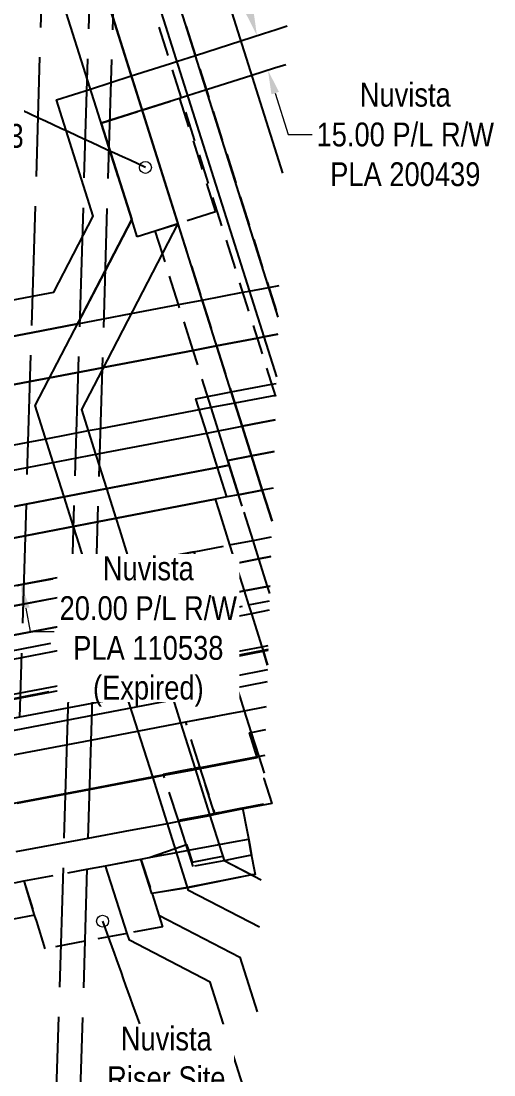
# Model space of a CAD drawing. Extents: x 363136 to 365518, y 6084975 to 6087152.
# Drawn here: x 364091.8 to 364290.3, y 6085333.8 to 6085775.9 of the extents above; entities that cross this region are included whole.
import ezdxf

# ---------------------------------------------------------------- set-up
doc = ezdxf.new("R2010")
doc.units = 0
doc.header["$LTSCALE"] = 5
for name, pattern in [('foc-ACCESSROAD', [3.75, 2.5, -1.25]), ('foc-FLOWLINE', [3.75, 2.5, -1.25]), ('foc-UNSURVEYED', [12.5, 10, -2.5])]:
    doc.linetypes.add(name, pattern=pattern)
for name, color, linetype in [('C-AR', 13, 'foc-ACCESSROAD'), ('C-RW', 13, 'Continuous'), ('C-WS', 13, 'foc-ACCESSROAD'), ('F-AR', 190, 'foc-ACCESSROAD'), ('F-EZE', 190, 'foc-FLOWLINE'), ('F-RW', 190, 'Continuous'), ('F-WS', 190, 'foc-ACCESSROAD'), ('L-USEC', 7, 'foc-UNSURVEYED'), ('LOC', 7, 'Continuous')]:
    doc.layers.add(name, color=color, linetype=linetype)
doc.layers.add('F-RW-T', color=190, linetype='Continuous', lineweight=9)
doc.styles.add('80', font='ARIALN.TTF', dxfattribs={"height": 10})
doc.styles.add('80CG', font='ARIALN.TTF', dxfattribs={"height": 10})
doc.dimstyles.new('Compass 5 000', dxfattribs={"dimscale": 5, "dimtxt": 9, "dimasz": 2, "dimexe": 0.2, "dimexo": 0.0625, "dimgap": 0.5, "dimtad": 0, "dimtih": 1, "dimtoh": 1, "dimzin": 0, "dimdsep": 46, "dimtxsty": '80CG', "dimcen": 0.1, "dimse1": 1, "dimse2": 1, "dimclrd": 256, "dimclrt": 256, "dimaunit": 1, "dimadec": 4, "dimazin": 0, "dimtfac": 0.06, "dimtofl": 0, "dimtmove": 0, "dimatfit": 1, "dimfxl": 0.2, "dimtolj": 1, "dimtzin": 0, "dimlwd": -1, "dimarcsym": 0})

# ---------------------------------------------------------------- blocks, each defined once
blk = doc.blocks.new('*D428')
at = {"layer": 'F-RW-T', "transparency": 16777216}
for p, q in [((364125.06, 6085827.09), (364134.59, 6085830.1)), ((364079.3, 6085812.61), (364069.3, 6085812.61)), ((364088.84, 6085815.63), (364079.3, 6085812.61))]:
    blk.add_line(p, q, dxfattribs=at)
for points in [[(364124.55, 6085828.68), (364125.56, 6085825.5), (364115.52, 6085824.07)], [(364088.33, 6085817.22), (364089.34, 6085814.04), (364098.37, 6085818.64)]]:
    blk.add_solid(points, dxfattribs=at)
at = {"layer": 'F-RW-T', "transparency": 16777216, "insert": (364030.22, 6085812.61), "char_height": 10, "attachment_point": 5, "style": '80CG'}
blk.add_mtext('\\A1;Pembina\\P18.00 P/L R/W\\PPLA 150911', dxfattribs=at)
blk = doc.blocks.new('*D438')
at = {"layer": 'F-RW-T', "transparency": 16777216}
for p, q in [((364086.28, 6085568.8), (364084.4, 6085578.62)), ((364093.79, 6085529.59), (364095.67, 6085519.77)), ((364095.67, 6085519.77), (364105.67, 6085519.77))]:
    blk.add_line(p, q, dxfattribs=at)
for points in [[(364087.92, 6085569.11), (364084.65, 6085568.48), (364088.16, 6085558.98)], [(364095.43, 6085529.91), (364092.15, 6085529.28), (364091.91, 6085539.41)]]:
    blk.add_solid(points, dxfattribs=at)
at = {"layer": 'F-RW-T', "transparency": 16777216, "insert": (364145.21, 6085519.77), "char_height": 10, "attachment_point": 5, "style": '80CG', "bg_fill": 3, "box_fill_scale": 1.1, "bg_fill_color": 256, "bg_fill_true_color": 13158600, "bg_fill_transparency": 0}
blk.add_mtext('\\A1;Nuvista\\P20.00 P/L R/W\\PPLA 110538\\P(Expired)', dxfattribs=at)
blk = doc.blocks.new('*D455')
at = {"layer": 'F-RW-T', "transparency": 16777216}
for p, q in [((364187.79, 6085779.39), (364184.77, 6085788.93)), ((364198.46, 6085745.66), (364203.97, 6085728.23)), ((364203.97, 6085728.23), (364213.97, 6085728.23))]:
    blk.add_line(p, q, dxfattribs=at)
for points in [[(364189.38, 6085779.9), (364186.2, 6085778.89), (364190.8, 6085769.86)], [(364200.05, 6085746.16), (364196.87, 6085745.15), (364195.44, 6085755.19)]]:
    blk.add_solid(points, dxfattribs=at)
at = {"layer": 'F-RW-T', "transparency": 16777216, "insert": (364253.06, 6085728.23), "char_height": 10, "attachment_point": 5, "style": '80CG'}
blk.add_mtext('\\A1;Nuvista\\P15.00 P/L R/W\\PPLA 200439', dxfattribs=at)

msp = doc.modelspace()

# ---------------------------------------------------------------- linework, layer by layer
at = {"layer": 'C-AR'}
msp.add_lwpolyline([(364148.119, 6085687.805), (364140.521, 6085685.4), (364138.24, 6085692.608), (364128.622, 6085723.008), (364125.447, 6085733.044), (364128.96, 6085734.155), (364142.6, 6085738.471), (364158.321, 6085743.444), (364173.395, 6085695.802), (364157.654, 6085690.874), (364148.119, 6085687.805)], close=True, dxfattribs=at)
msp.add_lwpolyline([(364196.206, 6085535.822), (364195.295, 6085538.701), (364191.64, 6085550.254), (364189.187, 6085558.007), (364184.631, 6085572.409), (364183.12, 6085577.187), (364193.03, 6085579.082), (364194.539, 6085574.309), (364197.13, 6085566.144)], dxfattribs=at)
at = {"layer": 'C-RW'}
for points in [[(364197.13, 6085566.131), (364194.539, 6085574.309), (364193.03, 6085579.081), (364188.476, 6085593.471), (364184.549, 6085605.886), (364179.995, 6085620.278), (364130.276, 6085777.439), (364102.743, 6085864.466), (364095.987, 6085885.824), (364066.479, 6085979.09)], [(364087.682, 6085978.342), (364104.577, 6085924.939), (364117.159, 6085885.179), (364132.11, 6085837.914), (364198.973, 6085626.567)], [(364199.738, 6085651.647), (364132.87, 6085863.01), (364125.94, 6085884.916), (364105.338, 6085950.027), (364096.478, 6085978.032)], [(364117.684, 6085977.284), (364134.704, 6085923.483), (364147.11, 6085884.275), (364201.582, 6085712.09)], [(363760.385, 6085670.1), (363807.051, 6085676.079), (363834.277, 6085646.307), (363839.764, 6085640.306), (363845.148, 6085635.963), (363907.811, 6085585.404), (363926.812, 6085592.903), (364000.393, 6085589.616), (364017.983, 6085574.026), (364094.378, 6085588.638), (364124.727, 6085594.443), (364169.722, 6085603.05), (364184.549, 6085605.887), (364192.537, 6085607.415), (364198.424, 6085608.541)], [(364198.02, 6085595.296), (364188.476, 6085593.471), (364178.567, 6085591.576), (364179.193, 6085589.598), (364174.277, 6085588.657), (364124.261, 6085579.09), (364093.913, 6085573.285), (364013.557, 6085557.915), (363994.421, 6085574.876), (363929.339, 6085577.784), (363905.192, 6085568.253), (363834.273, 6085625.474), (363829.467, 6085629.351), (363823.482, 6085635.895), (363801.238, 6085660.219), (363761.087, 6085655.074)], [(364198.424, 6085608.54), (364192.537, 6085607.414), (364184.549, 6085605.886), (364188.477, 6085593.471), (364193.03, 6085579.082), (364183.122, 6085577.181), (364178.207, 6085576.237), (364174.277, 6085588.657), (364169.722, 6085603.05), (364165.168, 6085617.442), (364179.995, 6085620.278), (364197.097, 6085623.55), (364198.892, 6085623.893)], [(363668.805, 6085612.096), (363782.212, 6085608.267), (363789.087, 6085602.719), (363800.845, 6085593.231), (363897.432, 6085515.292), (363908.111, 6085517.334), (363919.406, 6085519.494), (363934.13, 6085522.32), (363939.632, 6085523.377), (363948.3, 6085525.037), (363953.346, 6085526.004), (363975.229, 6085530.196), (363999.796, 6085513.533), (364092.639, 6085531.304), (364122.988, 6085537.113), (364166.951, 6085545.527), (364181.778, 6085548.366), (364191.64, 6085550.254), (364196.675, 6085551.218)], [(364196.299, 6085538.896), (364195.296, 6085538.701), (364185.44, 6085536.808), (364170.602, 6085533.982), (364122.613, 6085524.764), (364092.266, 6085518.981), (363993.1, 6085499.968), (363971.96, 6085514.304), (363955.911, 6085511.229), (363952.653, 6085510.605), (363947.608, 6085509.64), (363936.911, 6085507.595), (363928.077, 6085505.903), (363922.186, 6085504.775), (363910.915, 6085502.618), (363910.403, 6085502.52), (363893.432, 6085499.272), (363864.243, 6085522.803), (363863.892, 6085523.02), (363789.965, 6085582.74), (363778.215, 6085592.234), (363776.704, 6085593.454), (363665.493, 6085597.211)], [(364013.557, 6085557.915), (364093.913, 6085573.285), (364124.261, 6085579.09), (364174.277, 6085588.657), (364179.193, 6085589.598), (364183.121, 6085577.186), (364178.208, 6085576.238), (364173.259, 6085575.282), (364123.858, 6085565.817), (364093.51, 6085560.002), (364009.727, 6085543.95)], [(363723.637, 6085354.335), (363763.683, 6085378.132), (363765.453, 6085379.185), (363782.205, 6085387.036), (363812.857, 6085401.151), (363822.852, 6085409.25), (363758.646, 6085435.247), (363762.396, 6085444.51), (363830.629, 6085416.883), (363831.673, 6085416.461), (363848.429, 6085430.158), (363872.743, 6085450.034), (363876.314, 6085452.953), (363918.336, 6085460.976), (363936.012, 6085464.352), (364091.509, 6085494.046), (364121.857, 6085499.842), (364178.016, 6085510.565), (364192.844, 6085513.398), (364195.537, 6085513.912)], [(364195.225, 6085503.681), (364181.051, 6085500.976), (364121.548, 6085489.623), (364091.2, 6085483.833), (364050.898, 6085476.143), (364041.074, 6085474.269), (364036.168, 6085473.331), (363940.824, 6085455.107), (363937.884, 6085454.545), (363921.189, 6085451.355), (363920.209, 6085451.168), (363880.677, 6085443.613), (363850.571, 6085419.036), (363832.98, 6085404.676), (363818.206, 6085392.615), (363803.343, 6085385.772), (363786.412, 6085377.978), (363770.132, 6085370.339), (363754.743, 6085361.144)]]:
    msp.add_lwpolyline(points, dxfattribs=at)
at = {"layer": 'C-RW', "flags": 128}
msp.add_lwpolyline([(364195.072, 6085498.646), (364180.135, 6085495.787), (364052.281, 6085471.316), (364022.333, 6085457.454), (363885.508, 6085431.304), (363883.069, 6085444.07), (364018.324, 6085469.92), (364048.271, 6085483.781), (364177.692, 6085508.552), (364195.478, 6085511.956)], dxfattribs=at)
at = {"layer": 'C-WS'}
for points in [[(364197.551, 6085579.946), (364193.03, 6085579.082), (364183.12, 6085577.187), (364179.193, 6085589.598), (364178.567, 6085591.576), (364188.476, 6085593.471), (364198.02, 6085595.296)], [(363729.638, 6085495.754), (363791.957, 6085507.693), (363812.382, 6085511.606), (363816.323, 6085491.144), (363820.339, 6085470.296), (363822.197, 6085460.656), (363831.808, 6085462.507), (363897.982, 6085475.255), (363914.984, 6085478.529), (363915.485, 6085478.625), (363925.296, 6085480.515), (363932.657, 6085481.914), (363960.523, 6085487.104), (363970.338, 6085488.983), (364092.07, 6085512.545), (364122.421, 6085518.419), (364172.459, 6085528.118), (364187.281, 6085530.977), (364196.11, 6085532.68)], [(364195.485, 6085512.202), (364193.353, 6085511.791), (364178.531, 6085508.937), (364121.802, 6085498.011), (364091.452, 6085492.165), (364049.548, 6085484.092), (364034.823, 6085481.255), (363939.343, 6085462.863), (363936.404, 6085462.297), (363919.714, 6085459.082), (363918.734, 6085458.893), (363872.743, 6085450.034), (363845.607, 6085444.808), (363825.978, 6085441.027), (363830.629, 6085416.883), (363832.98, 6085404.676), (363834.063, 6085399.054), (363835.431, 6085391.954), (363822.281, 6085389.42), (363803.343, 6085385.772), (363784.48, 6085382.139), (363763.683, 6085378.132), (363715.18, 6085368.79)], [(364193.508, 6085447.381), (364173.035, 6085443.483), (364166.965, 6085462.665), (364160.891, 6085481.863), (364180.298, 6085485.566), (364185.607, 6085486.579), (364194.757, 6085488.325)]]:
    msp.add_lwpolyline(points, dxfattribs=at)
at = {"layer": 'F-AR'}
for points in [[(364188.48, 6085593.473), (364178.575, 6085591.579), (364174.668, 6085603.997), (364171.582, 6085613.754), (364163.992, 6085637.743), (364157.921, 6085656.935), (364151.133, 6085678.388), (364148.126, 6085687.807), (364157.661, 6085690.877), (364167.807, 6085658.82), (364173.879, 6085639.628), (364180, 6085620.281), (364181.532, 6085615.531), (364184.553, 6085605.888), (364188.48, 6085593.473)], [(364051.261, 6085392.238), (364039.572, 6085389.915), (364042.581, 6085397.475), (364046.149, 6085406.434), (364074.915, 6085411.797), (364089.108, 6085414.443), (364093.028, 6085415.174), (364097.499, 6085400.873), (364088.647, 6085399.22), (364051.261, 6085392.238)]]:
    msp.add_lwpolyline(points, close=True, dxfattribs=at)
at = {"layer": 'F-EZE'}
for points in [[(364198.725, 6085618.406), (364131.862, 6085829.748), (364114.302, 6085885.268), (364104.329, 6085916.776), (364084.819, 6085978.443)], [(364096.478, 6085978.032), (364105.338, 6085950.027), (364125.94, 6085884.916), (364132.87, 6085863.01), (364199.738, 6085651.647)], [(364196.675, 6085551.218), (364191.64, 6085550.254), (364181.778, 6085548.366), (364166.951, 6085545.527), (364122.988, 6085537.113), (364092.639, 6085531.304), (363999.796, 6085513.533), (363975.229, 6085530.196), (363953.346, 6085526.004), (363948.3, 6085525.037), (363939.632, 6085523.377), (363938.492, 6085529.411), (363937.787, 6085533.139), (363932.28, 6085532.108), (363917.554, 6085529.294), (363902.707, 6085526.462), (363809.431, 6085601.513), (363797.658, 6085610.986), (363788.453, 6085618.394), (363685.007, 6085621.634)], [(364016.524, 6085524.98), (364092.891, 6085539.602), (364123.238, 6085545.363), (364164.507, 6085553.273), (364179.324, 6085556.123), (364189.187, 6085558.011), (364196.927, 6085559.487)]]:
    msp.add_lwpolyline(points, dxfattribs=at)
at = {"layer": 'F-RW'}
for points in [[(364191.933, 6085395.743), (364162.096, 6085411.239), (364153.106, 6085439.654), (364147.036, 6085458.84), (364140.956, 6085478.06), (364136.401, 6085492.457), (364133.907, 6085500.342), (364133.37, 6085502.04), (364128.993, 6085515.875), (364127.855, 6085519.473), (364125.976, 6085525.41), (364122.925, 6085535.055), (364122.315, 6085536.984), (364119.866, 6085544.723), (364115.31, 6085559.125), (364113.803, 6085563.89), (364109.866, 6085576.336), (364105.312, 6085590.73), (364097.749, 6085614.639), (364127.049, 6085671.056), (364138.243, 6085692.609), (364128.625, 6085723.011), (364101.092, 6085810.038)], [(364130.276, 6085777.439), (364157.644, 6085690.93), (364125.793, 6085629.602), (364117.149, 6085612.96), (364123.106, 6085594.133), (364124.576, 6085589.485), (364127.659, 6085579.74), (364131.595, 6085567.299), (364133.102, 6085562.535), (364137.66, 6085548.127), (364140.108, 6085540.389), (364143.766, 6085528.828), (364145.635, 6085522.918), (364146.785, 6085519.283), (364151.165, 6085505.438), (364151.693, 6085503.768), (364154.197, 6085495.853), (364158.752, 6085481.455), (364164.825, 6085462.256), (364170.895, 6085443.071), (364177.001, 6085423.77), (364192.542, 6085415.697)], [(364032.225, 6085648.221), (364096.554, 6085660.491), (364105.56, 6085662.209), (364122.074, 6085694.008), (364106.633, 6085742.815), (364120.926, 6085747.337), (364129.442, 6085750.069), (364138.057, 6085752.831), (364154.521, 6085758.112), (364157.091, 6085758.936), (364164.989, 6085761.469), (364184.024, 6085767.575), (364193.543, 6085770.628), (364198.812, 6085772.318), (364203.465, 6085773.81)], [(364202.969, 6085757.57), (364198.156, 6085756.047), (364188.625, 6085753.032), (364169.566, 6085747.002), (364161.659, 6085744.5), (364159.085, 6085743.686), (364158.321, 6085743.444), (364142.6, 6085738.471), (364128.96, 6085734.155), (364125.447, 6085733.044), (364128.622, 6085723.008), (364138.24, 6085692.608), (364127.046, 6085671.054), (364115.512, 6085648.845), (364096.089, 6085645.141), (364033.312, 6085633.167)], [(363757.577, 6085730.201), (363830.28, 6085739.516), (363881.272, 6085683.908), (363887.537, 6085678.775), (363888.409, 6085677.725), (363898.017, 6085666.16), (363921.267, 6085638.175), (363975.164, 6085635.767), (364000.125, 6085634.651), (364033.31, 6085633.169), (364096.086, 6085645.143), (364115.509, 6085648.847), (364126.433, 6085650.931), (364138.011, 6085653.139), (364157.911, 6085656.935), (364167.797, 6085658.82), (364184.9, 6085662.082), (364187.57, 6085662.592), (364195.774, 6085664.156), (364200.145, 6085664.99)], [(363758.512, 6085710.167), (363822.548, 6085718.372), (363867.502, 6085669.349), (363873.6, 6085664.351), (363874.023, 6085663.846), (363883.668, 6085652.312), (363911.869, 6085618.585), (363974.254, 6085615.798), (363981.13, 6085615.49), (363986.53, 6085615.249), (363991.93, 6085615.008), (363999.215, 6085614.682), (364034.756, 6085613.095), (364095.466, 6085624.675), (364103.778, 6085626.26), (364125.813, 6085630.463), (364126.279, 6085630.551), (364163.983, 6085637.743), (364173.869, 6085639.628), (364190.971, 6085642.891), (364193.642, 6085643.4), (364199.521, 6085644.522)], [(364199.521, 6085644.522), (364193.642, 6085643.4), (364190.971, 6085642.891), (364173.869, 6085639.628), (364163.983, 6085637.743), (364126.279, 6085630.551), (364125.812, 6085630.463), (364103.778, 6085626.26), (364095.466, 6085624.675), (364034.756, 6085613.095), (363999.215, 6085614.682), (363991.93, 6085615.008), (363986.53, 6085615.249), (363981.13, 6085615.49), (363974.254, 6085615.798), (363911.869, 6085618.585), (363883.668, 6085652.312), (363874.023, 6085663.846), (363873.6, 6085664.351), (363867.502, 6085669.349), (363822.548, 6085718.372), (363758.512, 6085710.167)], [(364198.739, 6085618.887), (364198.621, 6085618.864), (364181.519, 6085615.595), (364171.572, 6085613.754), (364125.037, 6085604.878), (364120.007, 6085603.919), (364102.212, 6085600.525), (364094.69, 6085599.09), (364036.56, 6085588.002), (364000.388, 6085589.618), (363980.52, 6085590.505), (363975.12, 6085590.747), (363969.72, 6085590.988), (363926.808, 6085592.905), (363900.415, 6085594.085), (363865.73, 6085635), (363856.014, 6085646.459), (363850.059, 6085651.263), (363812.86, 6085691.939), (363759.681, 6085685.126)], [(364195.989, 6085528.708), (364188.456, 6085527.265), (364173.629, 6085524.426), (364122.305, 6085514.594), (364091.956, 6085508.781), (363933.33, 6085478.395), (363915.656, 6085475.009), (363835.893, 6085459.732), (363831.808, 6085462.507), (363820.339, 6085470.296), (363778.083, 6085498.997), (363696.006, 6085483.273), (363692.786, 6085488.642), (363691.756, 6085490.39), (363684.792, 6085502.129), (363631.672, 6085591.664), (363623.985, 6085604.532), (363622.652, 6085606.763), (363609.238, 6085607.234), (363289.539, 6085618.444), (363258.675, 6085619.526)], [(364009.727, 6085543.95), (364093.51, 6085560.002), (364123.858, 6085565.817), (364173.259, 6085575.282), (364174.767, 6085570.519), (364179.324, 6085556.123), (364181.778, 6085548.366), (364185.44, 6085536.808), (364187.281, 6085530.977), (364188.456, 6085527.265), (364192.844, 6085513.398), (364193.353, 6085511.791), (364195.286, 6085505.68)], [(364193.904, 6085460.38), (364191.681, 6085467.388), (364188.394, 6085477.784), (364185.607, 6085486.579), (364181.051, 6085500.976), (364178.531, 6085508.937), (364178.016, 6085510.565), (364173.629, 6085524.426), (364172.459, 6085528.118), (364170.602, 6085533.982), (364166.951, 6085545.527), (364164.507, 6085553.273), (364123.238, 6085545.363), (364092.891, 6085539.602), (364016.524, 6085524.98)], [(363721.586, 6085503.402), (363781.38, 6085514.876), (363791.957, 6085507.693), (363816.323, 6085491.144), (363830.744, 6085481.377), (363845.027, 6085471.65), (363896.794, 6085481.638), (363913.774, 6085484.867), (363914.278, 6085484.963), (363924.099, 6085486.83), (363925.526, 6085487.094), (363931.452, 6085488.227), (363940.251, 6085489.912), (363946.777, 6085491.163), (363959.288, 6085493.562), (363975.635, 6085496.697), (363993.1, 6085499.968), (364092.266, 6085518.981), (364122.613, 6085524.764), (364170.602, 6085533.982), (364185.44, 6085536.808), (364195.296, 6085538.701), (364196.299, 6085538.896)], [(363761.253, 6085344.07), (363873.895, 6085365.96), (363895.236, 6085400.543), (363899.754, 6085401.407), (363941.872, 6085409.475), (363961.473, 6085413.238), (363983.622, 6085417.49), (364002.533, 6085443.433), (364006.975, 6085444.286), (364027.852, 6085448.318), (364034.831, 6085451.549), (364039.5, 6085453.71), (364044.191, 6085455.882), (364053.599, 6085460.236), (364057.843, 6085462.201), (364090.734, 6085468.477), (364121.082, 6085474.268), (364160.891, 6085481.863), (364180.298, 6085485.566), (364185.607, 6085486.579), (364194.757, 6085488.325)], [(364090.165, 6085447.84), (364120.51, 6085453.581), (364146.275, 6085458.47), (364151.078, 6085459.364), (364164.07, 6085461.828), (364166.277, 6085462.242), (364190.907, 6085466.947), (364187.622, 6085477.363), (364194.462, 6085478.674)], [(364194.132, 6085467.855), (364191.681, 6085467.388), (364166.965, 6085462.667), (364120.459, 6085453.737), (364090.11, 6085447.906), (364064.141, 6085442.918), (364057.074, 6085439.754), (364044.008, 6085433.76), (364040.036, 6085431.929), (364034.017, 6085429.144), (364033.468, 6085428.992), (364014.044, 6085425.248), (363995.083, 6085399.232), (363965.237, 6085393.529), (363945.616, 6085389.781), (363907.838, 6085382.558), (363885.248, 6085347.6), (363721.271, 6085316.012)], [(364193.838, 6085458.201), (364193.695, 6085458.174), (364197.017, 6085447.694), (364184.305, 6085445.316), (364178.035, 6085444.023), (364172.583, 6085442.879), (364170.238, 6085442.373), (364157.37, 6085439.975), (364152.42, 6085439.071), (364137.548, 6085436.28), (364119.886, 6085432.987), (364089.543, 6085427.331)], [(364189.471, 6085315.015), (364171.22, 6085372.73), (364137.268, 6085390.35), (364136.352, 6085393.189), (364131.842, 6085407.158), (364127.286, 6085421.56), (364142.135, 6085424.328), (364145.552, 6085424.967), (364157.061, 6085427.11), (364162.029, 6085428.036), (364174.887, 6085430.432), (364181.009, 6085431.574), (364187.209, 6085432.73), (364188.148, 6085427.813), (364190.027, 6085417.949), (364188.694, 6085417.703), (364161.706, 6085412.459), (364146.745, 6085409.946), (364146.929, 6085409.371), (364149.679, 6085400.792), (364183.635, 6085383.171), (364190.853, 6085360.354)]]:
    msp.add_lwpolyline(points, dxfattribs=at)
msp.add_lwpolyline([(364162.029, 6085428.036), (364163.625, 6085423.077), (364176.444, 6085425.517), (364176.995, 6085423.776), (364188.698, 6085417.703), (364161.778, 6085412.232), (364146.745, 6085409.946), (364142.135, 6085424.328), (364145.551, 6085424.976), (364156.498, 6085428.795), (364161.258, 6085430.435), (364162.029, 6085428.036)], close=True, dxfattribs=at)
at = {"layer": 'F-WS'}
for points in [[(364176.865, 6085423.672), (364164.046, 6085421.232), (364162.45, 6085426.191), (364161.679, 6085428.59), (364157.821, 6085440.579), (364170.69, 6085442.977), (364173.035, 6085443.483), (364178.486, 6085444.627), (364184.757, 6085445.92), (364186.668, 6085435.926), (364187.473, 6085431.71), (364187.631, 6085430.885), (364188.57, 6085425.968), (364182.947, 6085424.891), (364176.865, 6085423.672)], [(364118.535, 6085389.868), (364101.909, 6085386.769), (364098.356, 6085398.131), (364097.499, 6085400.873), (364093.028, 6085415.174), (364119.451, 6085420.1), (364127.286, 6085421.56), (364142.135, 6085424.328), (364146.745, 6085409.946), (364146.929, 6085409.371), (364149.679, 6085400.792), (364151.227, 6085395.962), (364136.352, 6085393.189), (364118.535, 6085389.868)]]:
    msp.add_lwpolyline(points, close=True, dxfattribs=at)
at = {"layer": 'L-USEC'}
for p, q in [((364103.384, 6085885.598), (364091.196, 6085483.702)), ((364123.486, 6085884.989), (364111.298, 6085483.093)), ((364133.542, 6085884.684), (364121.354, 6085482.788)), ((364111.298, 6085483.093), (364099.111, 6085081.196)), ((364121.354, 6085482.788), (364109.167, 6085080.891))]:
    msp.add_line(p, q, dxfattribs=at)
at = {"layer": 'LOC'}
msp.add_lwpolyline([(364195.286, 6085505.68), (364193.353, 6085511.791), (364195.485, 6085512.202)], dxfattribs=at)

# ---------------------------------------------------------------- dimensions: what is measured, and where the dimension line sits
at = {"layer": 'F-RW-T'}
dim = msp.add_aligned_dim(p1=(364113.539, 6085830.341), p2=(364096.386, 6085824.914), distance=6.577, text='Pembina\\P18.00 P/L R/W\\PPLA 150911', dimstyle='Compass 5 000', dxfattribs=at)
dim.commit()
dim.dimension.update_dxf_attribs({"geometry": '*D428', "text_midpoint": (364030.215, 6085812.611)})
dim = msp.add_linear_dim(base=(364190.803, 6085769.86), p1=(364220.941, 6085763.256), p2=(364216.3, 6085777.927), angle=107.55631, text='Nuvista\\P15.00 P/L R/W\\PPLA 200439', dimstyle='Compass 5 000', dxfattribs=at)
dim.commit()
dim.dimension.update_dxf_attribs({"geometry": '*D455', "text_midpoint": (364253.059, 6085728.233), "dimtype": 161})

# ---------------------------------------------------------------- leaders
at = {"layer": 'F-RW-T', "path_type": 1}
for points in [[(364143.974, 6085714.478), (364092.404, 6085738.295)], [(364126.013, 6085398.316), (364141.496, 6085355.19)]]:
    msp.add_leader(points, dimstyle='Compass 5 000', override={"dimasz": 1, "dimldrblk": 'DotBlank'}, dxfattribs=at)

# ---------------------------------------------------------------- next in the draw order: texts
at = {"layer": 'F-RW-T', "char_height": 9.99714, "attachment_point": 1, "style": '80', "bg_fill": 3, "box_fill_scale": 1.1, "bg_fill_color": 256, "bg_fill_transparency": 0}
for s, width, insert in [('\\pi7.2555;Pembina\\P\\pi5.0324;Riser Site\\P\\pi0.57938;PIL 160333', 58.3252, (364033.741, 6085766.045)), ('\\pi9.617;Nuvista\\P\\pi3.9024;Riser Site\\P\\pi0.23697;PIL 190141', 56.06513, (364124.048, 6085354.067))]:
    msp.add_mtext_dynamic_manual_height_columns(s, width=width, gutter_width=45.013, heights=[0], dxfattribs=dict(at, insert=insert))

# ---------------------------------------------------------------- next in the draw order: dimensions: what is measured, and where the dimension line sits
at = {"layer": 'F-RW-T'}
dim = msp.add_aligned_dim(p1=(364075.228, 6085556.5), p2=(364078.974, 6085536.937), distance=13.17, text='Nuvista\\P20.00 P/L R/W\\PPLA 110538\\P(Expired)', dimstyle='Compass 5 000', override={"dimtfill": 1}, dxfattribs=at)
dim.commit()
dim.dimension.update_dxf_attribs({"geometry": '*D438', "text_midpoint": (364145.209, 6085519.77)})

# ---------------------------------------------------------------- next in the draw order: linework, layer by layer
at = {"layer": 'F-WS'}
msp.add_lwpolyline([(364170.69, 6085442.977), (364157.821, 6085440.579), (364151.53, 6085459.968), (364164.521, 6085462.432), (364166.728, 6085462.846), (364173.035, 6085443.483), (364170.69, 6085442.977)], close=True, dxfattribs=at)

doc.saveas('drawing.dxf')
